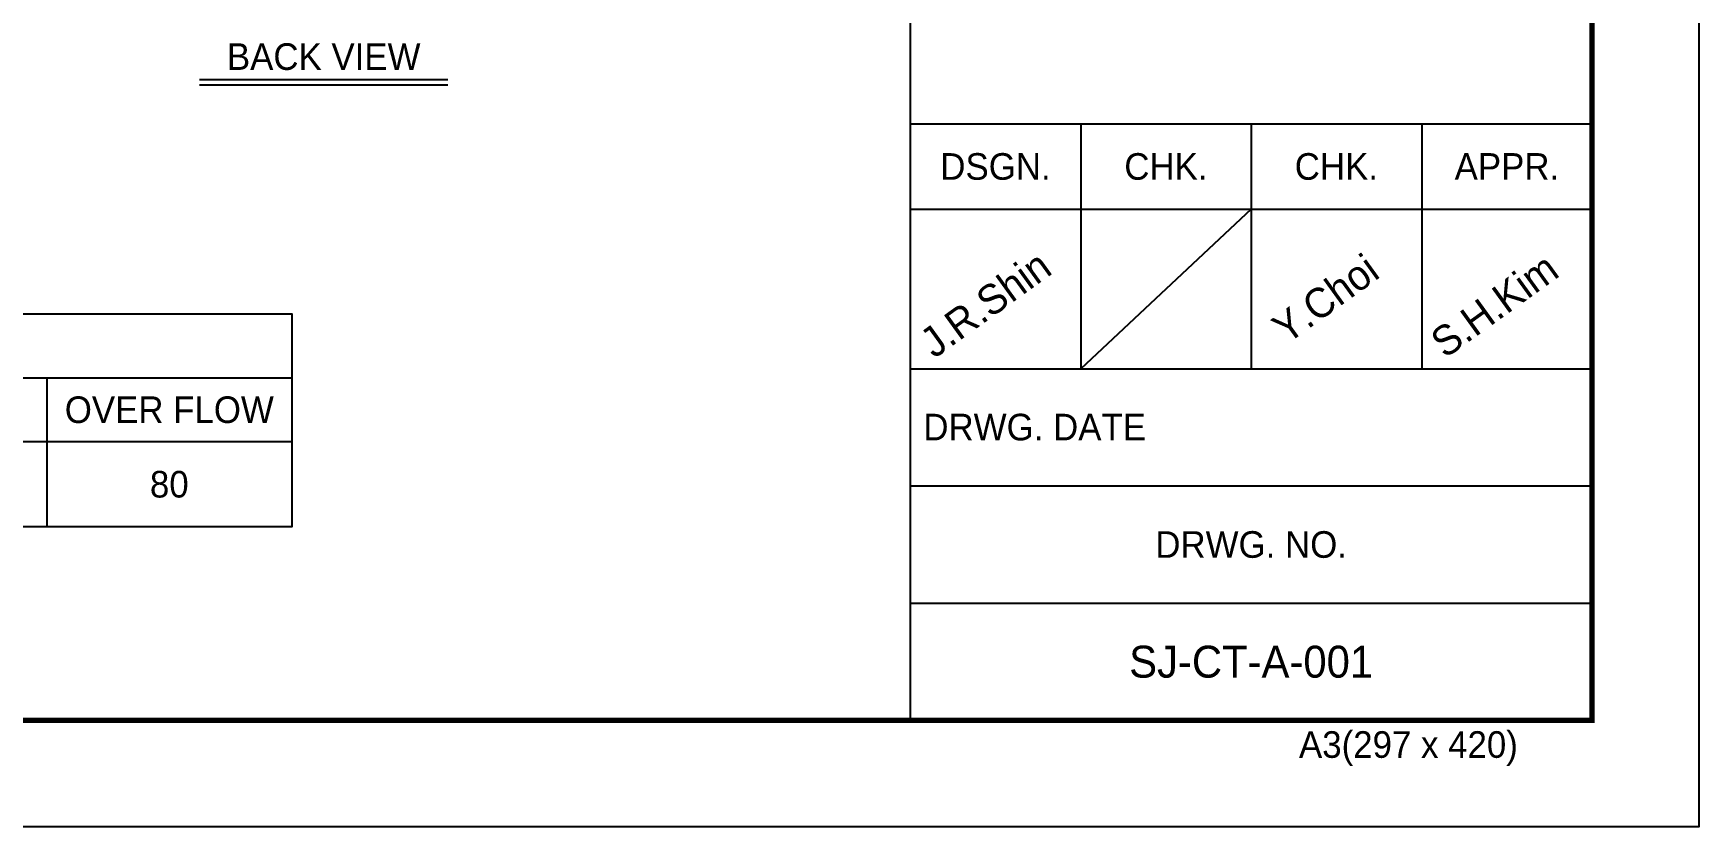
# Model space of a CAD drawing. Header units: millimetres. Extents: x 2193 to 31600, y 1908 to 22703.
# Drawn here: x 20657 to 31600, y 1908 to 7125 of the extents above; entities that cross this region are included whole.
import ezdxf
from ezdxf.enums import TextEntityAlignment as Align

# ---------------------------------------------------------------- set-up
doc = ezdxf.new("R2010")
doc.units = ezdxf.units.MM
for name, color, linetype in [('냉각탑_box', 1, 'Continuous'), ('냉각탑_form', 1, 'Continuous'), ('냉각탑_text', 3, 'Continuous')]:
    doc.layers.add(name, color=color, linetype=linetype)
doc.styles.add('돋움', font='Dotum.ttf')

# ---------------------------------------------------------------- blocks, each defined once
blk = doc.blocks.new('냉각탑form')
at = {"layer": 'Defpoints'}
blk.add_lwpolyline([(0, 297.07), (420.1, 297.07), (420.1, 0), (0, 0)], close=True, dxfattribs=at)
at = {"layer": '냉각탑_form'}
for p, q in [((346.08, 186.55), (346.08, 10)), ((346.08, 66.02), (410.1, 66.02)), ((362.09, 66.02), (362.09, 43.01)), ((378.09, 66.02), (378.09, 43.01)), ((394.1, 66.02), (394.1, 43.01)), ((346.08, 58.01), (410.1, 58.01)), ((378.09, 58.01), (362.09, 43.01)), ((346.08, 43.01), (410.1, 43.01)), ((346.08, 32.01), (410.1, 32.01)), ((346.08, 21.01), (410.1, 21.01))]:
    blk.add_line(p, q, dxfattribs=at)
at = {"layer": '냉각탑_form', "const_width": 0.5}
blk.add_lwpolyline([(10, 287.07), (10, 10), (410.1, 10), (410.1, 287.07)], close=True, dxfattribs=at)
at = {"layer": '냉각탑_form', "style": '돋움'}
for s, p in [('DSGN.', (354.09, 62.02)), ('CHK.', (370.09, 62.02)), ('CHK.', (386.09, 62.02)), ('APPR.', (402.1, 62.02)), ('DRWG. NO.', (378.09, 26.51))]:
    blk.add_text(s, height=2.501, dxfattribs=at).set_placement(p, align=Align.MIDDLE_CENTER)
for s, height, p in [('DRWG. DATE', 2.501, (347.32, 36.29)), ('A3(297 x 420)', 2.5006, (382.58, 6.47))]:
    blk.add_text(s, height=height, dxfattribs=at).set_placement(p)

msp = doc.modelspace()

# ---------------------------------------------------------------- linework, layer by layer
at = {"layer": '냉각탑_box'}
for p, q in [((21748.5, 6820.1), (23381.9, 6820.1)), ((21748.5, 6785.1), (23381.9, 6785.1)), ((16965.6, 4859.9), (22355.6, 4859.9)), ((16965.6, 4859.9), (22355.6, 4859.9)), ((20745.6, 4859.9), (20745.6, 3879.9)), ((20745.6, 4859.9), (20745.6, 3879.9)), ((7305.6, 4439.9), (22355.6, 4439.9)), ((7305.6, 4439.9), (22355.6, 4439.9))]:
    msp.add_line(p, q, dxfattribs=at)
msp.add_lwpolyline([(7305.6, 5279.9), (22355.6, 5279.9), (22355.6, 3879.9), (7305.6, 3879.9)], close=True, dxfattribs=at)
msp.add_lwpolyline([(7305.6, 5279.9), (22355.6, 5279.9), (22355.6, 3879.9), (7305.6, 3879.9)], close=True, dxfattribs=at)

# ---------------------------------------------------------------- block references
at = {"layer": '냉각탑_form', "xscale": 70, "yscale": 70, "zscale": 70}
msp.add_blockref('냉각탑form', (2193.2, 1907.9), dxfattribs=at)

# ---------------------------------------------------------------- texts
at = {"layer": '냉각탑_text', "style": '돋움'}
for s, height, p in [('BACK VIEW', 175, (22565.2, 6971.7)), ('OVER FLOW', 175, (21550.6, 4649.9)), ('OVER FLOW', 175, (21550.6, 4649.9)), ('80', 175, (21550.6, 4159.9)), ('SJ-CT-A-001', 210.051, (28659.6, 2993.1))]:
    msp.add_text(s, height=height, dxfattribs=at).set_placement(p, align=Align.MIDDLE_CENTER)
for s, p in [('J.R.Shin', (26577.4, 4982.7)), ('Y.Choi', (28892.8, 5076.1)), ('S.H.Kim', (29933.9, 4982.7))]:
    msp.add_text(s, height=196.05, rotation=35.81856, dxfattribs=at).set_placement(p)

doc.saveas('drawing.dxf')
